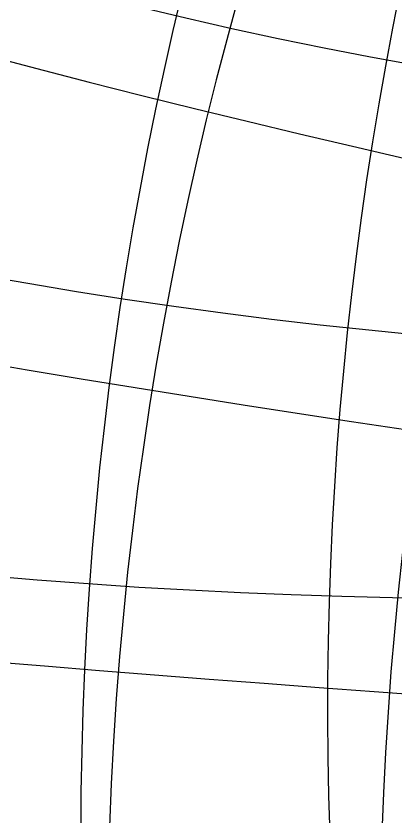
# Model space of a CAD drawing. Header units: millimetres. Extents: x -105 to 105, y -105 to 128.
# Drawn here: x -89.53 to -79.3, y 3.72 to 25.27 of the extents above; entities that cross this region are included whole.
import ezdxf

# ---------------------------------------------------------------- set-up
doc = ezdxf.new("R2010")
doc.units = ezdxf.units.MM
doc.layers.add('ENGRAVE', color=7, linetype='Continuous')
doc.layers.add('ENGRAVE_FINE', color=8, linetype='Continuous')

msp = doc.modelspace()

# ---------------------------------------------------------------- linework, layer by layer
at = {"layer": 'ENGRAVE'}
for radius in [102.9, 102.9, 100.1438, 95.025, 95.025, 95.025]:
    msp.add_circle((0, 0), radius, dxfattribs=at)
for centre, radius, start, end in [((16.7555, 0), 96.4909, 100, 260), ((0, 277.8345), 261.079, 250, 290), ((0, 547.2272), 538.9136, 260, 280)]:
    msp.add_arc(centre, radius, start, end, dxfattribs=at)
at = {"layer": 'ENGRAVE_FINE'}
for centre, radius, start, end in [((8.3136, 0), 95.388, 95, 265), ((7.6193, 3.3261), 95.388, 118.583333, 288.583334), ((15.356, 6.7036), 96.4909, 123.583333, 283.583333), ((-59.1453, 135.4855), 113.2464, 253.583333, 333.583333), ((-66.2821, 151.834), 135.7098, 258.583333, 328.583333), ((-76.0357, 174.1769), 164.5881, 263.583333, 323.583333), ((-89.9579, 206.0688), 203.7818, 268.583333, 318.583333), ((-111.1567, 254.6295), 261.079, 273.583333, 313.583333), ((-146.8896, 336.4839), 354.6381, 278.583333, 308.583333), ((-218.936, 501.5223), 538.9136, 283.583333, 303.583333), ((-436.2057, 999.2277), 1086.1407, 288.5833333, 298.5833333), ((0, 224.8483), 203.7818, 245, 295), ((436.2057, -999.2277), 1086.1407, 108.5833333, 118.5833333), ((0, 367.1484), 354.6381, 255, 285), ((0, 1090.2896), 1086.1407, 265, 275)]:
    msp.add_arc(centre, radius, start, end, dxfattribs=at)

doc.saveas('drawing.dxf')
